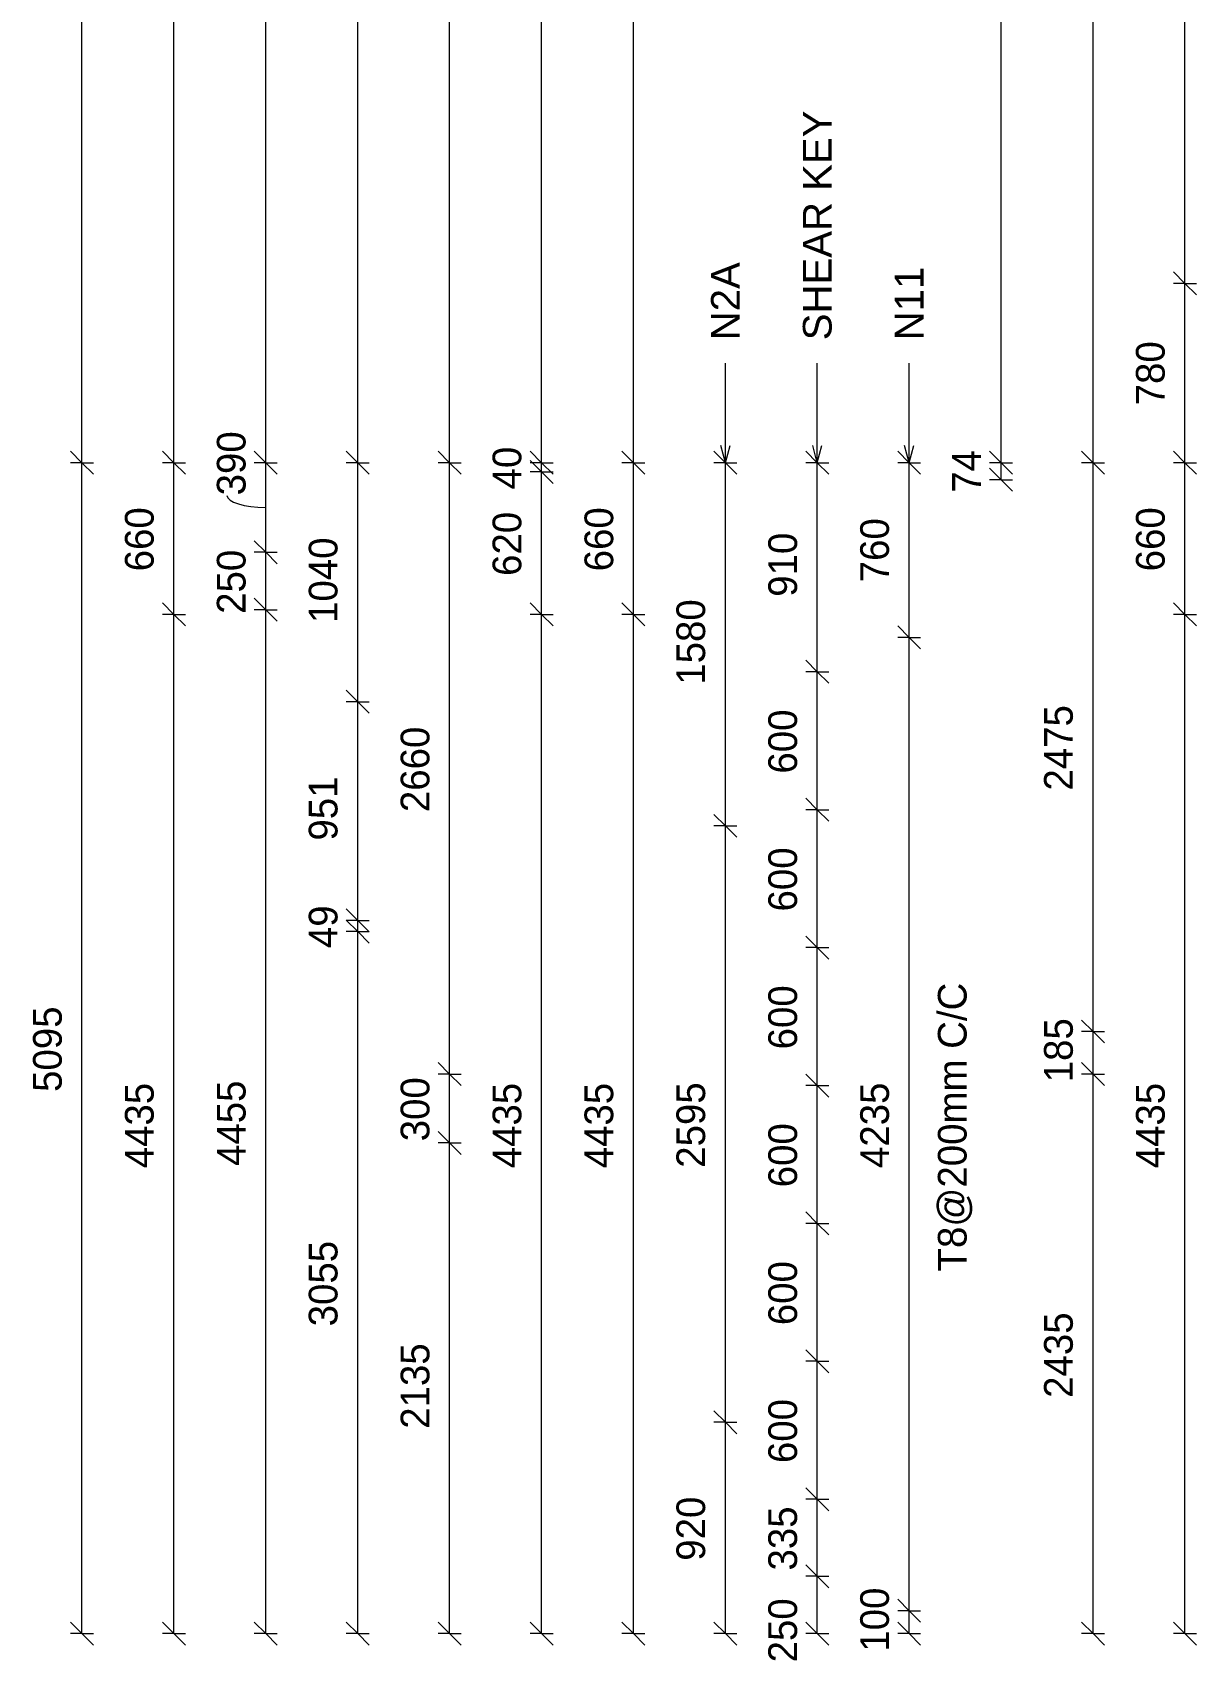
# Model space of a CAD drawing. Header units: millimetres. Extents: x 8080 to 24588, y -2644 to 10127.
# Drawn here: x 8080 to 13145, y -1520 to 5571 of the extents above; entities that cross this region are included whole.
import ezdxf

# ---------------------------------------------------------------- set-up
doc = ezdxf.new("R2010")
doc.units = ezdxf.units.MM
for name, color, linetype, lineweight in [('A-ANNO-DIMS', 211, 'Continuous', 9), ('A-ANNO-DIMS-50', 211, 'Continuous', 9), ('A-DETL-MBND', 5, 'Continuous', 18), ('G-ANNO-TEXT', 231, 'Continuous', 9)]:
    doc.layers.add(name, color=color, linetype=linetype, lineweight=lineweight)
doc.styles.add('Arial_1', font='arial.ttf', dxfattribs={"height": 125})
doc.styles.add('Nirmala UI Semilight', font='NirmalaS.ttf', dxfattribs={"height": 125})
doc.dimstyles.new('Arrow_Filled_-_2_5_NI_UI', dxfattribs={"dimscale": 304.8, "dimtxt": 130.920493, "dimasz": 0.328084, "dimexe": 0.164042, "dimexo": 0.0625, "dimgap": 0.164042, "dimtad": 1, "dimdec": 0, "dimzin": 0, "dimdsep": 46, "dimtxsty": 'Nirmala UI Semilight', "dimblk1": 'OBLIQUE', "dimblk2": 'OBLIQUE', "dimsah": 1, "dimcen": 0.09, "dimazin": 0, "dimtfac": 1, "dimtdec": 4, "dimtix": 1, "dimtmove": 0, "dimatfit": 3, "dimfxl": 0.164042, "dimfxlon": 1, "dimtvp": 1, "dimtolj": 1, "dimtzin": 0, "dimarcsym": 2})
doc.dimstyles.new('Arrow_Filled_-_2_5_NI_UI_1', dxfattribs={"dimscale": 304.8, "dimtxt": 130.920493, "dimasz": 0.328084, "dimexe": 0.164042, "dimexo": 0.0625, "dimgap": 0.164042, "dimtad": 1, "dimdec": 0, "dimzin": 0, "dimdsep": 46, "dimtxsty": 'Nirmala UI Semilight', "dimblk1": 'OBLIQUE', "dimblk2": 'OBLIQUE', "dimsah": 1, "dimcen": 0.09, "dimazin": 0, "dimtfac": 1, "dimtdec": 4, "dimtix": 1, "dimtmove": 2, "dimatfit": 3, "dimfxl": 0.164042, "dimfxlon": 1, "dimtvp": 1, "dimtolj": 1, "dimtzin": 0, "dimarcsym": 2})
doc.dimstyles.new('Arrow_Filled_-_2_5_NI_UI_2', dxfattribs={"dimscale": 304.8, "dimtxt": 130.920493, "dimasz": 0.328084, "dimexe": 0.164042, "dimexo": 0.0625, "dimgap": 0.164042, "dimtad": 1, "dimdec": 0, "dimzin": 0, "dimdsep": 46, "dimtxsty": 'Nirmala UI Semilight', "dimblk1": 'OBLIQUE', "dimblk2": 'OBLIQUE', "dimsah": 1, "dimcen": 0.09, "dimazin": 0, "dimtfac": 1, "dimtdec": 4, "dimtix": 1, "dimtmove": 1, "dimatfit": 3, "dimfxl": 0.164042, "dimfxlon": 1, "dimtvp": 1, "dimtolj": 1, "dimtzin": 0, "dimarcsym": 2})

# ---------------------------------------------------------------- blocks, each defined once
blk = doc.blocks.new('DIMBLOCK16-Elevation Front')
at = {"layer": 'A-ANNO-DIMS-50'}
for p, q in [((13094.8, 3040), (13044.8, 3090)), ((13094.8, 3040), (13044.8, 3040)), ((13094.8, -1395), (13094.8, 3040)), ((13094.8, 3040), (13144.8, 2990)), ((13094.8, 3040), (13144.8, 3040)), ((13094.8, -1395), (13044.8, -1345)), ((13094.8, -1395), (13044.8, -1395)), ((13094.8, -1395), (13144.8, -1445)), ((13094.8, -1395), (13144.8, -1395))]:
    blk.add_line(p, q, dxfattribs=at)
at = {"layer": 'A-ANNO-DIMS-50', "color": 0, "insert": (12881.8, 629.7), "char_height": 125, "width": 462.744, "attachment_point": 1, "rotation": 90, "line_spacing_factor": 1.142579, "style": 'Nirmala UI Semilight'}
blk.add_mtext('4435', dxfattribs=at)
blk = doc.blocks.new('_Oblique')
at = {"color": 0, "linetype": 'ByBlock', "lineweight": -2}
blk.add_line((-0.5, -0.5), (0.5, 0.5), dxfattribs=at)
blk = doc.blocks.new('DIMBLOCK17-Elevation Front')
at = {"layer": 'A-ANNO-DIMS-50'}
for p, q in [((13094.8, 3700), (13044.8, 3750)), ((13094.8, 3700), (13044.8, 3700)), ((13094.8, 3040), (13094.8, 3700)), ((13094.8, 3700), (13144.8, 3650)), ((13094.8, 3700), (13144.8, 3700)), ((13094.8, 3040), (13044.8, 3090)), ((13094.8, 3040), (13044.8, 3040)), ((13094.8, 3040), (13144.8, 2990)), ((13094.8, 3040), (13144.8, 3040))]:
    blk.add_line(p, q, dxfattribs=at)
at = {"layer": 'A-ANNO-DIMS-50', "color": 0, "insert": (12881.8, 3227.2), "char_height": 125, "width": 342.774, "attachment_point": 1, "rotation": 90, "line_spacing_factor": 1.142579, "style": 'Nirmala UI Semilight'}
blk.add_mtext('660', dxfattribs=at)
blk = doc.blocks.new('DIMBLOCK18-Elevation Front')
at = {"layer": 'A-ANNO-DIMS-50'}
for p, q in [((13094.8, 4480), (13044.8, 4530)), ((13094.8, 4480), (13044.8, 4480)), ((13094.8, 3700), (13094.8, 4480)), ((13094.8, 4480), (13144.8, 4430)), ((13094.8, 4480), (13144.8, 4480)), ((13094.8, 3700), (13044.8, 3750)), ((13094.8, 3700), (13044.8, 3700)), ((13094.8, 3700), (13144.8, 3650)), ((13094.8, 3700), (13144.8, 3700))]:
    blk.add_line(p, q, dxfattribs=at)
at = {"layer": 'A-ANNO-DIMS-50', "color": 0, "insert": (12881.8, 3949.6), "char_height": 125, "width": 337.061, "attachment_point": 1, "rotation": 90, "line_spacing_factor": 1.142579, "style": 'Nirmala UI Semilight'}
blk.add_mtext('780', dxfattribs=at)
blk = doc.blocks.new('DIMBLOCK22-Elevation Front')
at = {"layer": 'A-ANNO-DIMS-50'}
for p, q in [((12694.8, 1040), (12644.8, 1090)), ((12694.8, 1040), (12644.8, 1040)), ((12694.8, -1395), (12694.8, 1040)), ((12694.8, 1040), (12744.8, 990)), ((12694.8, 1040), (12744.8, 1040)), ((12694.8, -1395), (12644.8, -1345)), ((12694.8, -1395), (12644.8, -1395)), ((12694.8, -1395), (12744.8, -1445)), ((12694.8, -1395), (12744.8, -1395))]:
    blk.add_line(p, q, dxfattribs=at)
at = {"layer": 'A-ANNO-DIMS-50', "color": 0, "insert": (12481.8, -369.1), "char_height": 125, "width": 459.888, "attachment_point": 1, "rotation": 90, "line_spacing_factor": 1.142579, "style": 'Nirmala UI Semilight'}
blk.add_mtext('2435', dxfattribs=at)
blk = doc.blocks.new('DIMBLOCK23-Elevation Front')
at = {"layer": 'A-ANNO-DIMS-50'}
for p, q in [((12694.8, 1225), (12644.8, 1275)), ((12694.8, 1225), (12644.8, 1225)), ((12694.8, 1040), (12694.8, 1225)), ((12694.8, 1225), (12744.8, 1175)), ((12694.8, 1225), (12744.8, 1225)), ((12694.8, 1040), (12644.8, 1090)), ((12694.8, 1040), (12644.8, 1040)), ((12694.8, 1040), (12744.8, 990)), ((12694.8, 1040), (12744.8, 1040))]:
    blk.add_line(p, q, dxfattribs=at)
at = {"layer": 'A-ANNO-DIMS-50', "color": 0, "insert": (12481.8, 1004), "char_height": 125, "width": 308.496, "attachment_point": 1, "rotation": 90, "line_spacing_factor": 1.142579, "style": 'Nirmala UI Semilight'}
blk.add_mtext('185', dxfattribs=at)
blk = doc.blocks.new('DIMBLOCK24-Elevation Front')
at = {"layer": 'A-ANNO-DIMS-50'}
for p, q in [((12694.8, 3700), (12644.8, 3750)), ((12694.8, 3700), (12644.8, 3700)), ((12694.8, 1225), (12694.8, 3700)), ((12694.8, 3700), (12744.8, 3650)), ((12694.8, 3700), (12744.8, 3700)), ((12694.8, 1225), (12644.8, 1275)), ((12694.8, 1225), (12644.8, 1225)), ((12694.8, 1225), (12744.8, 1175)), ((12694.8, 1225), (12744.8, 1225))]:
    blk.add_line(p, q, dxfattribs=at)
at = {"layer": 'A-ANNO-DIMS-50', "color": 0, "insert": (12481.8, 2273.3), "char_height": 125, "width": 454.175, "attachment_point": 1, "rotation": 90, "line_spacing_factor": 1.142579, "style": 'Nirmala UI Semilight'}
blk.add_mtext('2475', dxfattribs=at)
blk = doc.blocks.new('DIMBLOCK28-Elevation Front')
at = {"layer": 'A-ANNO-DIMS-50'}
for p, q in [((12294.8, 3700), (12244.8, 3750)), ((12294.8, 3700), (12244.8, 3700)), ((12294.8, 3626), (12294.8, 3700)), ((12294.8, 3700), (12344.8, 3650)), ((12294.8, 3700), (12344.8, 3700)), ((12294.8, 3626), (12244.8, 3676)), ((12294.8, 3626), (12244.8, 3626)), ((12294.8, 3626), (12344.8, 3576)), ((12294.8, 3626), (12344.8, 3626))]:
    blk.add_line(p, q, dxfattribs=at)
at = {"layer": 'A-ANNO-DIMS-50', "color": 0, "insert": (12081.8, 3569), "char_height": 125, "width": 225.659, "attachment_point": 1, "rotation": 90, "line_spacing_factor": 1.142579, "style": 'Nirmala UI Semilight'}
blk.add_mtext('74', dxfattribs=at)
blk = doc.blocks.new('DIMBLOCK34-Elevation Front')
at = {"layer": 'A-ANNO-DIMS-50'}
for p, q in [((11894.8, -1295), (11844.8, -1245)), ((11894.8, -1295), (11844.8, -1295)), ((11894.8, -1395), (11844.8, -1345)), ((11894.8, -1395), (11894.8, -1295)), ((11894.8, -1295), (11944.8, -1345)), ((11894.8, -1295), (11944.8, -1295)), ((11894.8, -1395), (11844.8, -1395)), ((11894.8, -1395), (11944.8, -1445)), ((11894.8, -1395), (11944.8, -1395))]:
    blk.add_line(p, q, dxfattribs=at)
at = {"layer": 'A-ANNO-DIMS-50', "color": 0, "insert": (11681.8, -1473.5), "char_height": 125, "width": 308.496, "attachment_point": 1, "rotation": 90, "line_spacing_factor": 1.142579, "style": 'Nirmala UI Semilight'}
blk.add_mtext('100', dxfattribs=at)
blk = doc.blocks.new('DIMBLOCK35-Elevation Front')
at = {"layer": 'A-ANNO-DIMS-50'}
for p, q in [((11894.8, 2940), (11844.8, 2990)), ((11894.8, 2940), (11844.8, 2940)), ((11894.8, -1295), (11894.8, 2940)), ((11894.8, 2940), (11944.8, 2890)), ((11894.8, 2940), (11944.8, 2940)), ((11894.8, -1295), (11844.8, -1245)), ((11894.8, -1295), (11844.8, -1295)), ((11894.8, -1295), (11944.8, -1345)), ((11894.8, -1295), (11944.8, -1295))]:
    blk.add_line(p, q, dxfattribs=at)
at = {"layer": 'A-ANNO-DIMS-50', "color": 0, "char_height": 125, "attachment_point": 1, "rotation": 90, "line_spacing_factor": 1.142579, "style": 'Nirmala UI Semilight'}
for s, insert, width in [('T8@200mm C/C', (12019.8, 181), 1539.625), ('4235', (11681.8, 630.9), 459.888)]:
    blk.add_mtext(s, dxfattribs=dict(at, insert=insert, width=width))
blk = doc.blocks.new('DIMBLOCK36-Elevation Front')
at = {"layer": 'A-ANNO-DIMS-50'}
for p, q in [((11894.8, 3700), (11844.8, 3750)), ((11894.8, 3700), (11844.8, 3700)), ((11894.8, 2940), (11894.8, 3700)), ((11894.8, 3700), (11944.8, 3650)), ((11894.8, 3700), (11944.8, 3700)), ((11894.8, 2940), (11844.8, 2990)), ((11894.8, 2940), (11844.8, 2940)), ((11894.8, 2940), (11944.8, 2890)), ((11894.8, 2940), (11944.8, 2940))]:
    blk.add_line(p, q, dxfattribs=at)
at = {"layer": 'A-ANNO-DIMS-50', "color": 0, "insert": (11681.8, 3179.6), "char_height": 125, "width": 337.061, "attachment_point": 1, "rotation": 90, "line_spacing_factor": 1.142579, "style": 'Nirmala UI Semilight'}
blk.add_mtext('760', dxfattribs=at)
blk = doc.blocks.new('DIMBLOCK37-Elevation Front')
at = {"layer": 'A-ANNO-DIMS-50'}
for p, q in [((11494.8, -1145), (11444.8, -1095)), ((11494.8, -1145), (11444.8, -1145)), ((11494.8, -1395), (11494.8, -1145)), ((11494.8, -1145), (11544.8, -1195)), ((11494.8, -1145), (11544.8, -1145)), ((11494.8, -1395), (11444.8, -1345)), ((11494.8, -1395), (11444.8, -1395)), ((11494.8, -1395), (11544.8, -1445)), ((11494.8, -1395), (11544.8, -1395))]:
    blk.add_line(p, q, dxfattribs=at)
at = {"layer": 'A-ANNO-DIMS-50', "color": 0, "insert": (11281.8, -1520.1), "char_height": 125, "width": 342.774, "attachment_point": 1, "rotation": 90, "line_spacing_factor": 1.142579, "style": 'Nirmala UI Semilight'}
blk.add_mtext('250', dxfattribs=at)
blk = doc.blocks.new('DIMBLOCK38-Elevation Front')
at = {"layer": 'A-ANNO-DIMS-50'}
for p, q in [((11494.8, -810), (11444.8, -760)), ((11494.8, -810), (11444.8, -810)), ((11494.8, -1145), (11494.8, -810)), ((11494.8, -810), (11544.8, -860)), ((11494.8, -810), (11544.8, -810)), ((11494.8, -1145), (11444.8, -1095)), ((11494.8, -1145), (11444.8, -1145)), ((11494.8, -1145), (11544.8, -1195)), ((11494.8, -1145), (11544.8, -1145))]:
    blk.add_line(p, q, dxfattribs=at)
at = {"layer": 'A-ANNO-DIMS-50', "color": 0, "insert": (11281.8, -1120.3), "char_height": 125, "width": 342.774, "attachment_point": 1, "rotation": 90, "line_spacing_factor": 1.142579, "style": 'Nirmala UI Semilight'}
blk.add_mtext('335', dxfattribs=at)
blk = doc.blocks.new('DIMBLOCK39-Elevation Front')
at = {"layer": 'A-ANNO-DIMS-50'}
for p, q in [((11494.8, -210), (11444.8, -160)), ((11494.8, -210), (11444.8, -210)), ((11494.8, -810), (11494.8, -210)), ((11494.8, -210), (11544.8, -260)), ((11494.8, -210), (11544.8, -210)), ((11494.8, -810), (11444.8, -760)), ((11494.8, -810), (11444.8, -810)), ((11494.8, -810), (11544.8, -860)), ((11494.8, -810), (11544.8, -810))]:
    blk.add_line(p, q, dxfattribs=at)
at = {"layer": 'A-ANNO-DIMS-50', "color": 0, "insert": (11281.8, -652.8), "char_height": 125, "width": 342.774, "attachment_point": 1, "rotation": 90, "line_spacing_factor": 1.142579, "style": 'Nirmala UI Semilight'}
blk.add_mtext('600', dxfattribs=at)
blk = doc.blocks.new('DIMBLOCK40-Elevation Front')
at = {"layer": 'A-ANNO-DIMS-50'}
for p, q in [((11494.8, 390), (11444.8, 440)), ((11494.8, 390), (11444.8, 390)), ((11494.8, -210), (11494.8, 390)), ((11494.8, 390), (11544.8, 340)), ((11494.8, 390), (11544.8, 390)), ((11494.8, -210), (11444.8, -160)), ((11494.8, -210), (11444.8, -210)), ((11494.8, -210), (11544.8, -260)), ((11494.8, -210), (11544.8, -210))]:
    blk.add_line(p, q, dxfattribs=at)
at = {"layer": 'A-ANNO-DIMS-50', "color": 0, "insert": (11281.8, -52.8), "char_height": 125, "width": 342.774, "attachment_point": 1, "rotation": 90, "line_spacing_factor": 1.142579, "style": 'Nirmala UI Semilight'}
blk.add_mtext('600', dxfattribs=at)
blk = doc.blocks.new('DIMBLOCK41-Elevation Front')
at = {"layer": 'A-ANNO-DIMS-50'}
for p, q in [((11494.8, 990), (11444.8, 1040)), ((11494.8, 990), (11444.8, 990)), ((11494.8, 390), (11494.8, 990)), ((11494.8, 990), (11544.8, 940)), ((11494.8, 990), (11544.8, 990)), ((11494.8, 390), (11444.8, 440)), ((11494.8, 390), (11444.8, 390)), ((11494.8, 390), (11544.8, 340)), ((11494.8, 390), (11544.8, 390))]:
    blk.add_line(p, q, dxfattribs=at)
at = {"layer": 'A-ANNO-DIMS-50', "color": 0, "insert": (11281.8, 547.2), "char_height": 125, "width": 342.774, "attachment_point": 1, "rotation": 90, "line_spacing_factor": 1.142579, "style": 'Nirmala UI Semilight'}
blk.add_mtext('600', dxfattribs=at)
blk = doc.blocks.new('DIMBLOCK42-Elevation Front')
at = {"layer": 'A-ANNO-DIMS-50'}
for p, q in [((11494.8, 1590), (11444.8, 1640)), ((11494.8, 1590), (11444.8, 1590)), ((11494.8, 990), (11494.8, 1590)), ((11494.8, 1590), (11544.8, 1540)), ((11494.8, 1590), (11544.8, 1590)), ((11494.8, 990), (11444.8, 1040)), ((11494.8, 990), (11444.8, 990)), ((11494.8, 990), (11544.8, 940)), ((11494.8, 990), (11544.8, 990))]:
    blk.add_line(p, q, dxfattribs=at)
at = {"layer": 'A-ANNO-DIMS-50', "color": 0, "insert": (11281.8, 1147.2), "char_height": 125, "width": 342.774, "attachment_point": 1, "rotation": 90, "line_spacing_factor": 1.142579, "style": 'Nirmala UI Semilight'}
blk.add_mtext('600', dxfattribs=at)
blk = doc.blocks.new('DIMBLOCK43-Elevation Front')
at = {"layer": 'A-ANNO-DIMS-50'}
for p, q in [((11494.8, 2190), (11444.8, 2240)), ((11494.8, 2190), (11444.8, 2190)), ((11494.8, 1590), (11494.8, 2190)), ((11494.8, 2190), (11544.8, 2140)), ((11494.8, 2190), (11544.8, 2190)), ((11494.8, 1590), (11444.8, 1640)), ((11494.8, 1590), (11444.8, 1590)), ((11494.8, 1590), (11544.8, 1540)), ((11494.8, 1590), (11544.8, 1590))]:
    blk.add_line(p, q, dxfattribs=at)
at = {"layer": 'A-ANNO-DIMS-50', "color": 0, "insert": (11281.8, 1747.2), "char_height": 125, "width": 342.774, "attachment_point": 1, "rotation": 90, "line_spacing_factor": 1.142579, "style": 'Nirmala UI Semilight'}
blk.add_mtext('600', dxfattribs=at)
blk = doc.blocks.new('DIMBLOCK44-Elevation Front')
at = {"layer": 'A-ANNO-DIMS-50'}
for p, q in [((11494.8, 2790), (11444.8, 2840)), ((11494.8, 2790), (11444.8, 2790)), ((11494.8, 2190), (11494.8, 2790)), ((11494.8, 2790), (11544.8, 2740)), ((11494.8, 2790), (11544.8, 2790)), ((11494.8, 2190), (11444.8, 2240)), ((11494.8, 2190), (11444.8, 2190)), ((11494.8, 2190), (11544.8, 2140)), ((11494.8, 2190), (11544.8, 2190))]:
    blk.add_line(p, q, dxfattribs=at)
at = {"layer": 'A-ANNO-DIMS-50', "color": 0, "insert": (11281.8, 2347.2), "char_height": 125, "width": 342.774, "attachment_point": 1, "rotation": 90, "line_spacing_factor": 1.142579, "style": 'Nirmala UI Semilight'}
blk.add_mtext('600', dxfattribs=at)
blk = doc.blocks.new('DIMBLOCK45-Elevation Front')
at = {"layer": 'A-ANNO-DIMS-50'}
for p, q in [((11494.8, 3700), (11444.8, 3750)), ((11494.8, 3700), (11444.8, 3700)), ((11494.8, 2790), (11494.8, 3700)), ((11494.8, 3700), (11544.8, 3650)), ((11494.8, 3700), (11544.8, 3700)), ((11494.8, 2790), (11444.8, 2840)), ((11494.8, 2790), (11444.8, 2790)), ((11494.8, 2790), (11544.8, 2740)), ((11494.8, 2790), (11544.8, 2790))]:
    blk.add_line(p, q, dxfattribs=at)
at = {"layer": 'A-ANNO-DIMS-50', "color": 0, "insert": (11281.8, 3116.5), "char_height": 125, "width": 308.496, "attachment_point": 1, "rotation": 90, "line_spacing_factor": 1.142579, "style": 'Nirmala UI Semilight'}
blk.add_mtext('910', dxfattribs=at)
blk = doc.blocks.new('DIMBLOCK46-Elevation Front')
at = {"layer": 'A-ANNO-DIMS-50'}
for p, q in [((11094.8, -474.9), (11044.8, -424.9)), ((11094.8, -474.9), (11044.8, -474.9)), ((11094.8, -1395), (11094.8, -474.9)), ((11094.8, -474.9), (11144.8, -524.9)), ((11094.8, -474.9), (11144.8, -474.9)), ((11094.8, -1395), (11044.8, -1345)), ((11094.8, -1395), (11044.8, -1395)), ((11094.8, -1395), (11144.8, -1445)), ((11094.8, -1395), (11144.8, -1395))]:
    blk.add_line(p, q, dxfattribs=at)
at = {"layer": 'A-ANNO-DIMS-50', "color": 0, "insert": (10881.8, -1077.8), "char_height": 125, "width": 342.774, "attachment_point": 1, "rotation": 90, "line_spacing_factor": 1.142579, "style": 'Nirmala UI Semilight'}
blk.add_mtext('920', dxfattribs=at)
blk = doc.blocks.new('DIMBLOCK47-Elevation Front')
at = {"layer": 'A-ANNO-DIMS-50'}
for p, q in [((11094.8, 2119.9), (11044.8, 2169.9)), ((11094.8, 2119.9), (11044.8, 2119.9)), ((11094.8, -474.9), (11094.8, 2119.9)), ((11094.8, 2119.9), (11144.8, 2069.9)), ((11094.8, 2119.9), (11144.8, 2119.9)), ((11094.8, -474.9), (11044.8, -424.9)), ((11094.8, -474.9), (11044.8, -474.9)), ((11094.8, -474.9), (11144.8, -524.9)), ((11094.8, -474.9), (11144.8, -474.9))]:
    blk.add_line(p, q, dxfattribs=at)
at = {"layer": 'A-ANNO-DIMS-50', "color": 0, "insert": (10881.8, 632), "char_height": 125, "width": 457.032, "attachment_point": 1, "rotation": 90, "line_spacing_factor": 1.142579, "style": 'Nirmala UI Semilight'}
blk.add_mtext('2595', dxfattribs=at)
blk = doc.blocks.new('DIMBLOCK48-Elevation Front')
at = {"layer": 'A-ANNO-DIMS-50'}
for p, q in [((11094.8, 3700), (11044.8, 3750)), ((11094.8, 3700), (11044.8, 3700)), ((11094.8, 2119.9), (11094.8, 3700)), ((11094.8, 3700), (11144.8, 3650)), ((11094.8, 3700), (11144.8, 3700)), ((11094.8, 2119.9), (11044.8, 2169.9)), ((11094.8, 2119.9), (11044.8, 2119.9)), ((11094.8, 2119.9), (11144.8, 2069.9)), ((11094.8, 2119.9), (11144.8, 2119.9))]:
    blk.add_line(p, q, dxfattribs=at)
at = {"layer": 'A-ANNO-DIMS-50', "color": 0, "insert": (10881.8, 2733.8), "char_height": 125, "width": 422.754, "attachment_point": 1, "rotation": 90, "line_spacing_factor": 1.142579, "style": 'Nirmala UI Semilight'}
blk.add_mtext('1580', dxfattribs=at)
blk = doc.blocks.new('DIMBLOCK81-Elevation Front')
at = {"layer": 'A-ANNO-DIMS-50'}
for p, q in [((10694.8, 3040), (10644.8, 3090)), ((10694.8, 3040), (10644.8, 3040)), ((10694.8, -1395), (10694.8, 3040)), ((10694.8, 3040), (10744.8, 2990)), ((10694.8, 3040), (10744.8, 3040)), ((10694.8, -1395), (10644.8, -1345)), ((10694.8, -1395), (10644.8, -1395)), ((10694.8, -1395), (10744.8, -1445)), ((10694.8, -1395), (10744.8, -1395))]:
    blk.add_line(p, q, dxfattribs=at)
at = {"layer": 'A-ANNO-DIMS-50', "color": 0, "insert": (10481.8, 629.7), "char_height": 125, "width": 462.744, "attachment_point": 1, "rotation": 90, "line_spacing_factor": 1.142579, "style": 'Nirmala UI Semilight'}
blk.add_mtext('4435', dxfattribs=at)
blk = doc.blocks.new('DIMBLOCK82-Elevation Front')
at = {"layer": 'A-ANNO-DIMS-50'}
for p, q in [((10694.8, 3700), (10644.8, 3750)), ((10694.8, 3700), (10644.8, 3700)), ((10694.8, 3040), (10694.8, 3700)), ((10694.8, 3700), (10744.8, 3650)), ((10694.8, 3700), (10744.8, 3700)), ((10694.8, 3040), (10644.8, 3090)), ((10694.8, 3040), (10644.8, 3040)), ((10694.8, 3040), (10744.8, 2990)), ((10694.8, 3040), (10744.8, 3040))]:
    blk.add_line(p, q, dxfattribs=at)
at = {"layer": 'A-ANNO-DIMS-50', "color": 0, "insert": (10481.8, 3227.2), "char_height": 125, "width": 342.774, "attachment_point": 1, "rotation": 90, "line_spacing_factor": 1.142579, "style": 'Nirmala UI Semilight'}
blk.add_mtext('660', dxfattribs=at)
blk = doc.blocks.new('DIMBLOCK83-Elevation Front')
at = {"layer": 'A-ANNO-DIMS-50'}
for p, q in [((10294.8, 3040), (10244.8, 3090)), ((10294.8, 3040), (10244.8, 3040)), ((10294.8, -1395), (10294.8, 3040)), ((10294.8, 3040), (10344.8, 2990)), ((10294.8, 3040), (10344.8, 3040)), ((10294.8, -1395), (10244.8, -1345)), ((10294.8, -1395), (10244.8, -1395)), ((10294.8, -1395), (10344.8, -1445)), ((10294.8, -1395), (10344.8, -1395))]:
    blk.add_line(p, q, dxfattribs=at)
at = {"layer": 'A-ANNO-DIMS-50', "color": 0, "insert": (10081.8, 629.7), "char_height": 125, "width": 462.744, "attachment_point": 1, "rotation": 90, "line_spacing_factor": 1.142579, "style": 'Nirmala UI Semilight'}
blk.add_mtext('4435', dxfattribs=at)
blk = doc.blocks.new('DIMBLOCK84-Elevation Front')
at = {"layer": 'A-ANNO-DIMS-50'}
for p, q in [((10294.8, 3660), (10244.8, 3710)), ((10294.8, 3660), (10244.8, 3660)), ((10294.8, 3040), (10294.8, 3660)), ((10294.8, 3660), (10344.8, 3610)), ((10294.8, 3660), (10344.8, 3660)), ((10294.8, 3040), (10244.8, 3090)), ((10294.8, 3040), (10244.8, 3040)), ((10294.8, 3040), (10344.8, 2990)), ((10294.8, 3040), (10344.8, 3040))]:
    blk.add_line(p, q, dxfattribs=at)
at = {"layer": 'A-ANNO-DIMS-50', "color": 0, "insert": (10081.8, 3207.2), "char_height": 125, "width": 342.774, "attachment_point": 1, "rotation": 90, "line_spacing_factor": 1.142579, "style": 'Nirmala UI Semilight'}
blk.add_mtext('620', dxfattribs=at)
blk = doc.blocks.new('DIMBLOCK85-Elevation Front')
at = {"layer": 'A-ANNO-DIMS-50'}
for p, q in [((10294.8, 3700), (10244.8, 3750)), ((10294.8, 3660), (10244.8, 3710)), ((10294.8, 3700), (10244.8, 3700)), ((10294.8, 3660), (10294.8, 3700)), ((10294.8, 3700), (10344.8, 3650)), ((10294.8, 3700), (10344.8, 3700)), ((10294.8, 3660), (10244.8, 3660)), ((10294.8, 3660), (10344.8, 3610)), ((10294.8, 3660), (10344.8, 3660))]:
    blk.add_line(p, q, dxfattribs=at)
at = {"layer": 'A-ANNO-DIMS-50', "color": 0, "insert": (10081.8, 3583.6), "char_height": 125, "width": 231.372, "attachment_point": 1, "rotation": 90, "line_spacing_factor": 1.142579, "style": 'Nirmala UI Semilight'}
blk.add_mtext('40', dxfattribs=at)
blk = doc.blocks.new('DIMBLOCK86-Elevation Front')
at = {"layer": 'A-ANNO-DIMS-50'}
for p, q in [((9894.8, 740), (9844.8, 790)), ((9894.8, 740), (9844.8, 740)), ((9894.8, -1395), (9894.8, 740)), ((9894.8, 740), (9944.8, 690)), ((9894.8, 740), (9944.8, 740)), ((9894.8, -1395), (9844.8, -1345)), ((9894.8, -1395), (9844.8, -1395)), ((9894.8, -1395), (9944.8, -1445)), ((9894.8, -1395), (9944.8, -1395))]:
    blk.add_line(p, q, dxfattribs=at)
at = {"layer": 'A-ANNO-DIMS-50', "color": 0, "insert": (9681.8, -503.6), "char_height": 125, "width": 422.754, "attachment_point": 1, "rotation": 90, "line_spacing_factor": 1.142579, "style": 'Nirmala UI Semilight'}
blk.add_mtext('2135', dxfattribs=at)
blk = doc.blocks.new('DIMBLOCK87-Elevation Front')
at = {"layer": 'A-ANNO-DIMS-50'}
for p, q in [((9894.8, 1040), (9844.8, 1090)), ((9894.8, 1040), (9844.8, 1040)), ((9894.8, 740), (9894.8, 1040)), ((9894.8, 1040), (9944.8, 990)), ((9894.8, 1040), (9944.8, 1040)), ((9894.8, 740), (9844.8, 790)), ((9894.8, 740), (9844.8, 740)), ((9894.8, 740), (9944.8, 690)), ((9894.8, 740), (9944.8, 740))]:
    blk.add_line(p, q, dxfattribs=at)
at = {"layer": 'A-ANNO-DIMS-50', "color": 0, "insert": (9681.8, 747.2), "char_height": 125, "width": 342.774, "attachment_point": 1, "rotation": 90, "line_spacing_factor": 1.142579, "style": 'Nirmala UI Semilight'}
blk.add_mtext('300', dxfattribs=at)
blk = doc.blocks.new('DIMBLOCK88-Elevation Front')
at = {"layer": 'A-ANNO-DIMS-50'}
for p, q in [((9894.8, 3700), (9844.8, 3750)), ((9894.8, 3700), (9844.8, 3700)), ((9894.8, 1040), (9894.8, 3700)), ((9894.8, 3700), (9944.8, 3650)), ((9894.8, 3700), (9944.8, 3700)), ((9894.8, 1040), (9844.8, 1090)), ((9894.8, 1040), (9844.8, 1040)), ((9894.8, 1040), (9944.8, 990)), ((9894.8, 1040), (9944.8, 1040))]:
    blk.add_line(p, q, dxfattribs=at)
at = {"layer": 'A-ANNO-DIMS-50', "color": 0, "insert": (9681.8, 2179.6), "char_height": 125, "width": 457.032, "attachment_point": 1, "rotation": 90, "line_spacing_factor": 1.142579, "style": 'Nirmala UI Semilight'}
blk.add_mtext('2660', dxfattribs=at)
blk = doc.blocks.new('DIMBLOCK89-Elevation Front')
at = {"layer": 'A-ANNO-DIMS-50'}
for p, q in [((9494.8, 1660), (9444.8, 1710)), ((9494.8, 1660), (9444.8, 1660)), ((9494.8, -1395), (9494.8, 1660)), ((9494.8, 1660), (9544.8, 1610)), ((9494.8, 1660), (9544.8, 1660)), ((9494.8, -1395), (9444.8, -1345)), ((9494.8, -1395), (9444.8, -1395)), ((9494.8, -1395), (9544.8, -1445)), ((9494.8, -1395), (9544.8, -1395))]:
    blk.add_line(p, q, dxfattribs=at)
at = {"layer": 'A-ANNO-DIMS-50', "color": 0, "insert": (9281.8, -57.9), "char_height": 125, "width": 457.032, "attachment_point": 1, "rotation": 90, "line_spacing_factor": 1.142579, "style": 'Nirmala UI Semilight'}
blk.add_mtext('3055', dxfattribs=at)
blk = doc.blocks.new('DIMBLOCK90-Elevation Front')
at = {"layer": 'A-ANNO-DIMS-50'}
for p, q in [((9494.8, 1708.5), (9444.8, 1758.5)), ((9494.8, 1660), (9444.8, 1710)), ((9494.8, 1708.5), (9444.8, 1708.5)), ((9494.8, 1660), (9494.8, 1708.5)), ((9494.8, 1708.5), (9544.8, 1658.5)), ((9494.8, 1708.5), (9544.8, 1708.5)), ((9494.8, 1660), (9444.8, 1660)), ((9494.8, 1660), (9544.8, 1610)), ((9494.8, 1660), (9544.8, 1660))]:
    blk.add_line(p, q, dxfattribs=at)
at = {"layer": 'A-ANNO-DIMS-50', "color": 0, "insert": (9281.8, 1587.9), "char_height": 125, "width": 231.372, "attachment_point": 1, "rotation": 90, "line_spacing_factor": 1.142579, "style": 'Nirmala UI Semilight'}
blk.add_mtext('49', dxfattribs=at)
blk = doc.blocks.new('DIMBLOCK91-Elevation Front')
at = {"layer": 'A-ANNO-DIMS-50'}
for p, q in [((9494.8, 2660), (9444.8, 2710)), ((9494.8, 2660), (9444.8, 2660)), ((9494.8, 1708.5), (9494.8, 2660)), ((9494.8, 2660), (9544.8, 2610)), ((9494.8, 2660), (9544.8, 2660)), ((9494.8, 1708.5), (9444.8, 1758.5)), ((9494.8, 1708.5), (9444.8, 1708.5)), ((9494.8, 1708.5), (9544.8, 1658.5)), ((9494.8, 1708.5), (9544.8, 1708.5))]:
    blk.add_line(p, q, dxfattribs=at)
at = {"layer": 'A-ANNO-DIMS-50', "color": 0, "insert": (9281.8, 2055.7), "char_height": 125, "width": 308.496, "attachment_point": 1, "rotation": 90, "line_spacing_factor": 1.142579, "style": 'Nirmala UI Semilight'}
blk.add_mtext('951', dxfattribs=at)
blk = doc.blocks.new('DIMBLOCK92-Elevation Front')
at = {"layer": 'A-ANNO-DIMS-50'}
for p, q in [((9494.8, 3700), (9444.8, 3750)), ((9494.8, 3700), (9444.8, 3700)), ((9494.8, 2660), (9494.8, 3700)), ((9494.8, 3700), (9544.8, 3650)), ((9494.8, 3700), (9544.8, 3700)), ((9494.8, 2660), (9444.8, 2710)), ((9494.8, 2660), (9444.8, 2660)), ((9494.8, 2660), (9544.8, 2610)), ((9494.8, 2660), (9544.8, 2660))]:
    blk.add_line(p, q, dxfattribs=at)
at = {"layer": 'A-ANNO-DIMS-50', "color": 0, "insert": (9281.8, 3002.7), "char_height": 125, "width": 425.611, "attachment_point": 1, "rotation": 90, "line_spacing_factor": 1.142579, "style": 'Nirmala UI Semilight'}
blk.add_mtext('1040', dxfattribs=at)
blk = doc.blocks.new('DIMBLOCK93-Elevation Front')
at = {"layer": 'A-ANNO-DIMS-50'}
for p, q in [((9094.8, 3060), (9044.8, 3110)), ((9094.8, 3060), (9044.8, 3060)), ((9094.8, -1395), (9094.8, 3060)), ((9094.8, 3060), (9144.8, 3010)), ((9094.8, 3060), (9144.8, 3060)), ((9094.8, -1395), (9044.8, -1345)), ((9094.8, -1395), (9044.8, -1395)), ((9094.8, -1395), (9144.8, -1445)), ((9094.8, -1395), (9144.8, -1395))]:
    blk.add_line(p, q, dxfattribs=at)
at = {"layer": 'A-ANNO-DIMS-50', "color": 0, "insert": (8881.8, 639.7), "char_height": 125, "width": 462.744, "attachment_point": 1, "rotation": 90, "line_spacing_factor": 1.142579, "style": 'Nirmala UI Semilight'}
blk.add_mtext('4455', dxfattribs=at)
blk = doc.blocks.new('DIMBLOCK94-Elevation Front')
at = {"layer": 'A-ANNO-DIMS-50'}
for p, q in [((9094.8, 3310), (9044.8, 3360)), ((9094.8, 3310), (9044.8, 3310)), ((9094.8, 3060), (9094.8, 3310)), ((9094.8, 3310), (9144.8, 3260)), ((9094.8, 3310), (9144.8, 3310)), ((9094.8, 3060), (9044.8, 3110)), ((9094.8, 3060), (9044.8, 3060)), ((9094.8, 3060), (9144.8, 3010)), ((9094.8, 3060), (9144.8, 3060))]:
    blk.add_line(p, q, dxfattribs=at)
at = {"layer": 'A-ANNO-DIMS-50', "color": 0, "insert": (8881.8, 3042.2), "char_height": 125, "width": 342.774, "attachment_point": 1, "rotation": 90, "line_spacing_factor": 1.142579, "style": 'Nirmala UI Semilight'}
blk.add_mtext('250', dxfattribs=at)
blk = doc.blocks.new('DIMBLOCK95-Elevation Front')
at = {"layer": 'A-ANNO-DIMS-50'}
for p, q in [((9094.8, 3700), (9044.8, 3750)), ((9094.8, 3700), (9044.8, 3700)), ((9094.8, 3310), (9094.8, 3700)), ((9094.8, 3700), (9144.8, 3650)), ((9094.8, 3700), (9144.8, 3700)), ((9094.8, 3310), (9044.8, 3360)), ((9094.8, 3310), (9044.8, 3310)), ((9094.8, 3310), (9144.8, 3260)), ((9094.8, 3310), (9144.8, 3310))]:
    blk.add_line(p, q, dxfattribs=at)
blk.add_ellipse((9094.8, 3557.7), major_axis=(169, 0), ratio=0.311616, start_param=3.141593, end_param=4.712389, dxfattribs=at)
at = {"layer": 'A-ANNO-DIMS-50', "color": 0, "insert": (8881.8, 3557.7), "char_height": 125, "width": 342.774, "attachment_point": 1, "rotation": 90, "line_spacing_factor": 1.142579, "style": 'Nirmala UI Semilight'}
blk.add_mtext('390', dxfattribs=at)
blk = doc.blocks.new('DIMBLOCK96-Elevation Front')
at = {"layer": 'A-ANNO-DIMS-50'}
for p, q in [((8694.8, 3040), (8644.8, 3090)), ((8694.8, 3040), (8644.8, 3040)), ((8694.8, -1395), (8694.8, 3040)), ((8694.8, 3040), (8744.8, 2990)), ((8694.8, 3040), (8744.8, 3040)), ((8694.8, -1395), (8644.8, -1345)), ((8694.8, -1395), (8644.8, -1395)), ((8694.8, -1395), (8744.8, -1445)), ((8694.8, -1395), (8744.8, -1395))]:
    blk.add_line(p, q, dxfattribs=at)
at = {"layer": 'A-ANNO-DIMS-50', "color": 0, "insert": (8481.8, 629.7), "char_height": 125, "width": 462.744, "attachment_point": 1, "rotation": 90, "line_spacing_factor": 1.142579, "style": 'Nirmala UI Semilight'}
blk.add_mtext('4435', dxfattribs=at)
blk = doc.blocks.new('DIMBLOCK97-Elevation Front')
at = {"layer": 'A-ANNO-DIMS-50'}
for p, q in [((8694.8, 3700), (8644.8, 3750)), ((8694.8, 3700), (8644.8, 3700)), ((8694.8, 3040), (8694.8, 3700)), ((8694.8, 3700), (8744.8, 3650)), ((8694.8, 3700), (8744.8, 3700)), ((8694.8, 3040), (8644.8, 3090)), ((8694.8, 3040), (8644.8, 3040)), ((8694.8, 3040), (8744.8, 2990)), ((8694.8, 3040), (8744.8, 3040))]:
    blk.add_line(p, q, dxfattribs=at)
at = {"layer": 'A-ANNO-DIMS-50', "color": 0, "insert": (8481.8, 3227.2), "char_height": 125, "width": 342.774, "attachment_point": 1, "rotation": 90, "line_spacing_factor": 1.142579, "style": 'Nirmala UI Semilight'}
blk.add_mtext('660', dxfattribs=at)
blk = doc.blocks.new('DIMBLOCK98-Elevation Front')
at = {"layer": 'A-ANNO-DIMS-50'}
for p, q in [((8294.8, 3700), (8244.8, 3750)), ((8294.8, 3700), (8244.8, 3700)), ((8294.8, -1395), (8294.8, 3700)), ((8294.8, 3700), (8344.8, 3650)), ((8294.8, 3700), (8344.8, 3700)), ((8294.8, -1395), (8244.8, -1345)), ((8294.8, -1395), (8244.8, -1395)), ((8294.8, -1395), (8344.8, -1445)), ((8294.8, -1395), (8344.8, -1395))]:
    blk.add_line(p, q, dxfattribs=at)
at = {"layer": 'A-ANNO-DIMS-50', "color": 0, "insert": (8081.8, 962.1), "char_height": 125, "width": 457.032, "attachment_point": 1, "rotation": 90, "line_spacing_factor": 1.142579, "style": 'Nirmala UI Semilight'}
blk.add_mtext('5095', dxfattribs=at)

msp = doc.modelspace()

# ---------------------------------------------------------------- linework, layer by layer
at = {"layer": 'A-DETL-MBND'}
for p, q in [((8294.8, 3700), (8294.8, 9911.7)), ((8694.8, 3700), (8694.8, 9511.7)), ((9094.8, 3700), (9094.8, 9111.7)), ((9494.8, 3700), (9494.8, 8711.7)), ((9894.8, 3700), (9894.8, 8311.7)), ((10294.8, 3700), (10294.8, 7911.7)), ((10694.8, 3700), (10694.8, 7911.7)), ((12294.8, 3700), (12294.8, 6666.7)), ((12694.8, 3700), (12694.8, 6095)), ((13094.8, 3700), (13094.8, 5695.1))]:
    msp.add_line(p, q, dxfattribs=at)
at = {"layer": 'G-ANNO-TEXT', "color": 7}
for p, q in [((11095, 3700), (11095, 4132.6)), ((11494.8, 3700), (11494.8, 4132.6)), ((11894.8, 3700), (11894.8, 4132.6)), ((11095, 3700), (11074.9, 3775)), ((11095, 3700), (11115.1, 3775)), ((11494.8, 3700), (11474.8, 3775)), ((11494.8, 3700), (11514.9, 3775)), ((11894.8, 3700), (11874.8, 3775)), ((11894.8, 3700), (11914.9, 3775))]:
    msp.add_line(p, q, dxfattribs=at)

# ---------------------------------------------------------------- texts
at = {"layer": 'G-ANNO-TEXT', "color": 7, "char_height": 125, "attachment_point": 1, "rotation": 90, "style": 'Arial_1'}
for s, insert, width in [('SHEAR KEY', (11432.3, 4232.6), 1206.54), ('N2A', (11032.5, 4232.6), 408.861), ('N11', (11832.3, 4232.6), 384.81)]:
    msp.add_mtext(s, dxfattribs=dict(at, insert=insert, width=width))

# ---------------------------------------------------------------- dimensions: what is measured, and where the dimension line sits
at = {"layer": 'A-ANNO-DIMS'}
for base, p1, p2, override, picture, middle in [((13094.8, 4480), (13144.8, 3700), (13144.8, 4480), {"dimpost": '<>', "dimfxl": 780}, 'DIMBLOCK18-Elevation Front', (12980.3, 4090)), ((10294.8, 3700), (10344.8, 3660), (10344.8, 3700), {"dimpost": '<>', "dimfxl": 40}, 'DIMBLOCK85-Elevation Front', (10180.3, 3680)), ((12294.8, 3700), (12344.8, 3626), (12344.8, 3700), {"dimpost": '<>', "dimfxl": 74}, 'DIMBLOCK28-Elevation Front', (12182.3, 3663)), ((8294.8, 3700), (8344.8, -1395), (8344.8, 3700), {"dimpost": '<>', "dimfxl": 5095}, 'DIMBLOCK98-Elevation Front', (8180.2, 1152.5)), ((8694.8, 3700), (8744.8, 3040), (8744.8, 3700), {"dimpost": '<>', "dimfxl": 660}, 'DIMBLOCK97-Elevation Front', (8580.2, 3370)), ((9494.8, 3700), (9544.8, 2660), (9544.8, 3700), {"dimpost": '<>', "dimfxl": 1040}, 'DIMBLOCK92-Elevation Front', (9379.9, 3180)), ((9894.8, 3700), (9944.8, 1040), (9944.8, 3700), {"dimpost": '<>', "dimfxl": 2659.999183}, 'DIMBLOCK88-Elevation Front', (9780.2, 2370)), ((10294.8, 3660), (10344.8, 3040), (10344.8, 3660), {"dimpost": '<>', "dimfxl": 620}, 'DIMBLOCK84-Elevation Front', (10180.2, 3350)), ((10694.8, 3700), (10744.8, 3040), (10744.8, 3700), {"dimpost": '<>', "dimfxl": 660}, 'DIMBLOCK82-Elevation Front', (10580.2, 3370)), ((11094.8, 3700), (11144.8, 2119.9), (11144.8, 3700), {"dimpost": '<>', "dimfxl": 1580.136634}, 'DIMBLOCK48-Elevation Front', (10979.9, 2909.9)), ((11494.8, 3700), (11544.8, 2790), (11544.8, 3700), {"dimpost": '<>', "dimfxl": 910}, 'DIMBLOCK45-Elevation Front', (11379.9, 3245)), ((11894.8, 3700), (11944.8, 2940), (11944.8, 3700), {"dimpost": '<>', "dimfxl": 760}, 'DIMBLOCK36-Elevation Front', (11780.2, 3320)), ((12694.8, 3700), (12744.8, 1225), (12744.8, 3700), {"dimpost": '<>', "dimfxl": 2475}, 'DIMBLOCK24-Elevation Front', (12580.3, 2462.5)), ((13094.8, 3700), (13144.8, 3040), (13144.8, 3700), {"dimpost": '<>', "dimfxl": 660}, 'DIMBLOCK17-Elevation Front', (12980.2, 3370)), ((9094.8, 3310), (9144.8, 3060), (9144.8, 3310), {"dimpost": '<>', "dimfxl": 250}, 'DIMBLOCK94-Elevation Front', (8980.3, 3185)), ((8694.8, 3040), (8744.8, -1395), (8744.8, 3040), {"dimpost": '<>', "dimfxl": 4435}, 'DIMBLOCK96-Elevation Front', (8580.2, 822.5)), ((9094.8, 3060), (9144.8, -1395), (9144.8, 3060), {"dimpost": '<>', "dimfxl": 4455}, 'DIMBLOCK93-Elevation Front', (8981.3, 832.5)), ((10294.8, 3040), (10344.8, -1395), (10344.8, 3040), {"dimpost": '<>', "dimfxl": 4435}, 'DIMBLOCK83-Elevation Front', (10180.2, 822.5)), ((10694.8, 3040), (10744.8, -1395), (10744.8, 3040), {"dimpost": '<>', "dimfxl": 4435}, 'DIMBLOCK81-Elevation Front', (10580.2, 822.5)), ((13094.8, 3040), (13144.8, -1395), (13144.8, 3040), {"dimpost": '<>', "dimfxl": 4435}, 'DIMBLOCK16-Elevation Front', (12980.2, 822.5)), ((11494.8, 2790), (11544.8, 2190), (11544.8, 2790), {"dimpost": '<>', "dimfxl": 600}, 'DIMBLOCK44-Elevation Front', (11380.2, 2490)), ((9494.8439, 2660), (9544.8439, 1708.5228), (9544.8439, 2660), {"dimpost": '<>', "dimfxl": 951.477198}, 'DIMBLOCK91-Elevation Front', (9379.8596, 2184.2614)), ((11494.8, 2190), (11544.8, 1590), (11544.8, 2190), {"dimpost": '<>', "dimfxl": 600}, 'DIMBLOCK43-Elevation Front', (11380.2, 1890)), ((11094.8, 2119.9), (11144.8, -474.9), (11144.8, 2119.9), {"dimpost": '<>', "dimfxl": 2594.768056}, 'DIMBLOCK47-Elevation Front', (10980.2, 822.5)), ((9494.8439, 1708.5228), (9544.8439, 1660), (9544.8439, 1708.5228), {"dimpost": '<>', "dimfxl": 48.522802}, 'DIMBLOCK90-Elevation Front', (9380.2083, 1684.2614)), ((9494.8, 1660), (9544.8, -1395), (9544.8, 1660), {"dimpost": '<>', "dimfxl": 3055}, 'DIMBLOCK89-Elevation Front', (9380.2, 132.5)), ((11494.8, 1590), (11544.8, 990), (11544.8, 1590), {"dimpost": '<>', "dimfxl": 600}, 'DIMBLOCK42-Elevation Front', (11380.2, 1290)), ((12694.8, 1225), (12744.8, 1040), (12744.8, 1225), {"dimpost": '<>', "dimfxl": 184.999183}, 'DIMBLOCK23-Elevation Front', (12579.9, 1132.5)), ((9894.8, 1040), (9944.8, 740), (9944.8, 1040), {"dimpost": '<>', "dimfxl": 300}, 'DIMBLOCK87-Elevation Front', (9780.2, 890)), ((12694.8, 1040), (12744.8, -1395), (12744.8, 1040), {"dimpost": '<>', "dimfxl": 2435.000817}, 'DIMBLOCK22-Elevation Front', (12580.2, -177.5)), ((11494.8, 990), (11544.8, 390), (11544.8, 990), {"dimpost": '<>', "dimfxl": 600}, 'DIMBLOCK41-Elevation Front', (11380.2, 690)), ((9894.8, 740), (9944.8, -1395), (9944.8, 740), {"dimpost": '<>', "dimfxl": 2135.000817}, 'DIMBLOCK86-Elevation Front', (9779.9, -327.5)), ((11494.8, 390), (11544.8, -210), (11544.8, 390), {"dimpost": '<>', "dimfxl": 600}, 'DIMBLOCK40-Elevation Front', (11380.2, 90)), ((11494.8, -210), (11544.8, -810), (11544.8, -210), {"dimpost": '<>', "dimfxl": 600}, 'DIMBLOCK39-Elevation Front', (11380.2, -510)), ((11094.8, -474.9), (11144.8, -1395), (11144.8, -474.9), {"dimpost": '<>', "dimfxl": 920.095309}, 'DIMBLOCK46-Elevation Front', (10980.2, -935)), ((11494.8, -810), (11544.8, -1145), (11544.8, -810), {"dimpost": '<>', "dimfxl": 335}, 'DIMBLOCK38-Elevation Front', (11380.2, -977.5)), ((11894.8, -1295), (11944.8, -1395), (11944.8, -1295), {"dimpost": '<>', "dimfxl": 100}, 'DIMBLOCK34-Elevation Front', (11779.9, -1345))]:
    dim = msp.add_linear_dim(base=base, p1=p1, p2=p2, angle=90, dimstyle='Arrow_Filled_-_2_5_NI_UI', override=override, dxfattribs=at)
    dim.commit()
    dim.dimension.update_dxf_attribs({"geometry": picture, "text_midpoint": middle})
for base, p1, p2, dimstyle, override, picture, middle in [((9094.8, 3700), (9144.8, 3310), (9144.8, 3700), 'Arrow_Filled_-_2_5_NI_UI_2', {"dimpost": '<>', "dimfxl": 390}, 'DIMBLOCK95-Elevation Front', (8965.1, 3729.1)), ((11494.8, -1145), (11544.8, -1395), (11544.8, -1145), 'Arrow_Filled_-_2_5_NI_UI_1', {"dimpost": '<>', "dimfxl": 250}, 'DIMBLOCK37-Elevation Front', (11365.1, -1348.7))]:
    dim = msp.add_linear_dim(base=base, p1=p1, p2=p2, angle=90, dimstyle=dimstyle, override=override, dxfattribs=at)
    dim.commit()
    dim.dimension.update_dxf_attribs({"geometry": picture, "text_midpoint": middle, "dimtype": 160, "text_rotation": 90})
dim = msp.add_linear_dim(base=(11894.8, 2940), p1=(11944.8, -1295), p2=(11944.8, 2940), angle=90, text='<>\\XT8@200mm C/C', dimstyle='Arrow_Filled_-_2_5_NI_UI', override={"dimpost": '<>', "dimfxl": 4235}, dxfattribs=at)
dim.commit()
dim.dimension.update_dxf_attribs({"geometry": 'DIMBLOCK35-Elevation Front', "text_midpoint": (11894.8, 822.5)})

doc.saveas('drawing.dxf')
